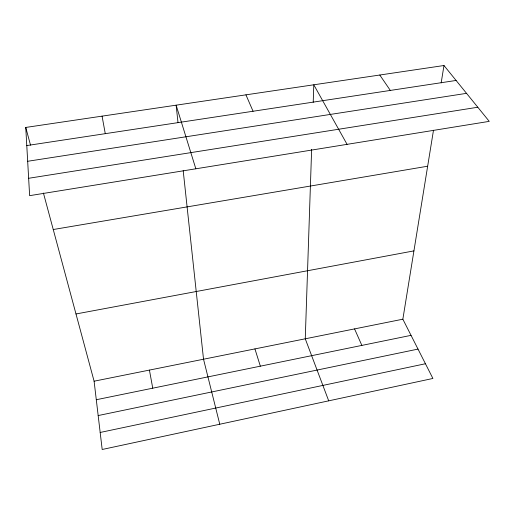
<?xml version="1.0" encoding="UTF-8"?>
<svg xmlns="http://www.w3.org/2000/svg" width="515" height="515" viewBox="0 0 515 515"><rect width="100%" height="100%" fill="white"/><g stroke="black" fill="none" stroke-linecap="round" stroke-linejoin="round"><path stroke-width="0.77" d="M311.633 149.324L305.26 338.799L328.712 400.837M313.21 102.311L313.796 84.795L347.071 144.348M43.421 193.041L94.097 381.197L102.189 449.486L432.903 378.461L402.852 319.203L433.488 130.244M441.162 82.915L443.981 65.514L25.75 127.443L29.632 195.661L489.25 121.366L443.981 65.514M100.174 432.465L425.442 363.745M98.172 415.56L418.013 349.093M96.292 399.73L411.041 335.349M94.097 381.197L402.852 319.203M75.988 313.97L413.931 250.882M53.245 229.529L427.656 166.216M28.64 178.287L477.798 107.236M27.675 161.279L466.532 93.344M26.78 145.571L456.09 80.456M379.787 75.023L390.331 90.428M354.558 328.905L361.865 345.404M245.938 94.837L253.058 111.253M254.931 348.906L260.345 366.171M195.842 168.798L176.13 105.176L178.003 122.544M25.75 127.443L30.527 145.172M219.763 424.231L203.528 359.225L183.192 170.665M149.421 370.092L152.749 388.181M102.067 116.145L105.279 133.668"/></g></svg>
